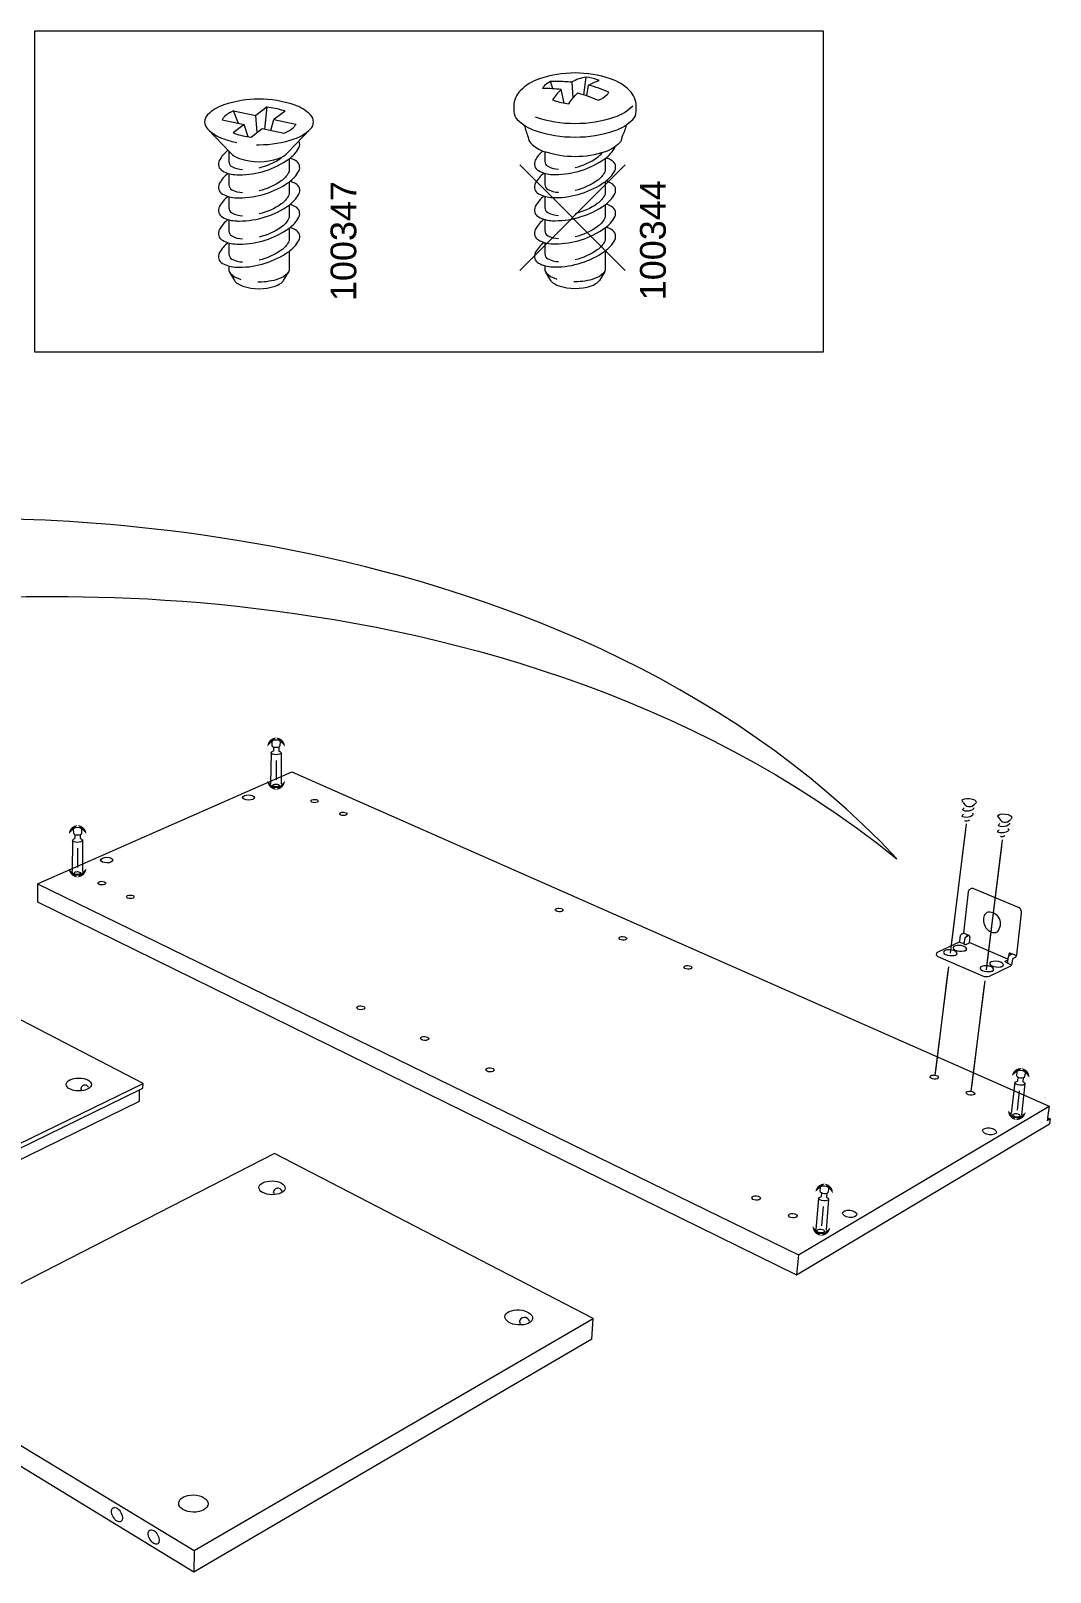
# Model space of a CAD drawing. Header units: metres. Extents: x -8.4 to 7.9, y -3.9 to 2.
# Drawn here: x 3.4604 to 3.7769, y 0.711 to 1.1896 of the extents above; entities that cross this region are included whole.
import ezdxf

# ---------------------------------------------------------------- set-up
doc = ezdxf.new("R2010")
doc.units = ezdxf.units.M
doc.header["$MEASUREMENT"] = 0
for name, color, linetype, lineweight in [('PDF5_Geometry_Num_Penna__1', 255, 'Continuous', 18), ('PDF5_Geometry_Num_Penna__7', 7, 'Continuous', 18), ('PDF5_Text_Num_Penna__7', 7, 'Continuous', 18)]:
    doc.layers.add(name, color=color, linetype=linetype, lineweight=lineweight)
doc.styles.add('GENERATED_STYLE_2', font='')
doc.styles.get('GENERATED_STYLE_2').set_extended_font_data('Arial')

msp = doc.modelspace()

# ---------------------------------------------------------------- hatches: boundary and pattern name
at = {"layer": 'PDF5_Geometry_Num_Penna__1', "linetype": 'Continuous', "lineweight": 18}
for points in [[(3.536550328972748, 0.9701239937855268, 0.414316973222473), (3.533830951997005, 0.9674031275562518)], [(3.539269705948508, 0.9674031275562516, 0.4143169732213138), (3.536550328972748, 0.9701239937855408)], [(3.533830951997009, 0.9566834805291993, 0.414430449068684), (3.536550328972748, 0.9539641035534561)], [(3.536550328972748, 0.9539641035534547, 0.4144304490675138), (3.539269705948491, 0.9566834805291986)], [(3.474883020272331, 0.9429181610744066, 0.4144304490707577), (3.472163643296588, 0.9401987840986414)], [(3.477603886501594, 0.9401987840986414, 0.4143169732329164), (3.474883020272331, 0.9429181610743849)], [(3.472163643296565, 0.9294791370715885, 0.414522259120277), (3.474883020272331, 0.926758270842299)], [(3.474883020272331, 0.926758270842315, 0.4144088818929074), (3.477603886501621, 0.9294791370715885)], [(3.768025454467181, 0.8674876178741111, 0.4140413364822856), (3.765029076331806, 0.8650750271289349)], [(3.770435066705261, 0.8644897504851972, 0.4141617780930211), (3.768025454467181, 0.867487617874118)], [(3.763873415579793, 0.8544209072579241, 0.4145824238118727), (3.766283027817882, 0.8514215506154559)], [(3.766283027817881, 0.8514215506154468, 0.4152660514743486), (3.769279405953257, 0.8538341413606396)], [(3.706918105100214, 0.8316019687184439, 0.4139298871420502), (3.703999168149252, 0.829097044253365)], [(3.709423029565254, 0.8286815425139187, 0.4142490515728489), (3.706918105100212, 0.8316019687184248)], [(3.703178589445194, 0.8184086715507857, 0.4138986564418795), (3.70568351391024, 0.8154897345998251)], [(3.70568351391024, 0.8154897345998258, 0.4145110425158371), (3.708603940114748, 0.8179931698113385)]]:
    msp.add_hatch(color=255, dxfattribs=at).paths.add_polyline_path(points)

# ---------------------------------------------------------------- linework, layer by layer
at = {"layer": 'PDF5_Geometry_Num_Penna__1', "color": 255, "linetype": 'Continuous', "lineweight": 18, "flags": 128}
for points in [[(3.750579444872417, 0.9414564587185839), (3.746053603344879, 0.9050144244379525)], [(3.761751676052223, 0.9363167468792168), (3.757252641088522, 0.9000921436163618)], [(3.745143073726604, 0.8976776168415685), (3.741273993013034, 0.8665537069751645)], [(3.756417169848985, 0.8933647385711678), (3.752470647951001, 0.8615781108766118)]]:
    msp.add_lwpolyline(points, dxfattribs=at)
at = {"layer": 'PDF5_Geometry_Num_Penna__7', "color": 7, "linetype": 'Continuous', "lineweight": 18, "flags": 128}
for points in [[(3.706450479486641, 1.089821407249982), (3.461597836160879, 1.089821407249982), (3.461597836160879, 1.189555227999454), (3.706450479486641, 1.189555227999454)], [(3.763643772682936, 0.9003733146859236), (3.763633347908111, 0.9003241693188924)]]:
    msp.add_lwpolyline(points, close=True, dxfattribs=at)
msp.add_lwpolyline([(3.64168641696182, 1.158564606325453, 0.116165540699385), (3.647335155663349, 1.162056459115719, 0.1986212800015249), (3.648356038969413, 1.164520280182898), (3.648356038969413, 1.166159948337494, 0.1991873809719858), (3.646369523663858, 1.170958621114733, 0.1163712479596313), (3.640339684979802, 1.174685329189268, 0.1620333399980571), (3.618376173677361, 1.174685329189268, 0.116185980805416), (3.612346186067951, 1.17095921681615, 0.1991050859159866), (3.610359819687749, 1.166159948337494), (3.610359819687749, 1.164520280182898, 0.1994604913248583), (3.611382936874117, 1.162056905891768, 0.1161655406993174), (3.617029441695343, 1.158564159549391, 0.1621592833503698)], format="xyb", close=True, dxfattribs=at)
for points in [[(3.625025392911367, 1.171305468265692, 0.03316733362128738), (3.619364740181466, 1.171698631201945, -0.1243277127313755), (3.619834897526068, 1.172474681224978, -0.1351495734005387), (3.62175171576565, 1.173877409140341)], [(3.622426496547529, 1.17157815059004), (3.621751864691006, 1.173877558065695, -0.01417975803006442), (3.623873008517156, 1.173937426058261, -0.02936884646259607), (3.62836310795958, 1.173673828180547)], [(3.626011427684445, 1.167113964159324), (3.625025392911367, 1.171305468265692, 0.06769080599224203), (3.622404753445751, 1.168082574665908, 0.01787451081137088), (3.622904993711991, 1.167896417972607, 0.05406580546940762), (3.627387944737395, 1.166923786481445, -0.06133526137094918), (3.630211867312092, 1.170258969798631, -0.03981309129495213), (3.636593318758454, 1.167995304408089, 0.1066143975332336), (3.639385669157972, 1.169794322692151, 0.104302253197854), (3.639827828535901, 1.170488016994068, 0.04324305553927386), (3.633559560359065, 1.172702537017577)], [(3.632096517675073, 1.169708541687878), (3.632789020574153, 1.175188994738663, 0.07760945440137394), (3.628362661183516, 1.173673232479128), (3.628693275470819, 1.168672319070286)], [(3.633070936270488, 1.169385671519016), (3.63355941143371, 1.172703728420416, -0.05010693476906455), (3.636875532305499, 1.174160963015577, 0.01821832998155887), (3.636311105211408, 1.17437467089948, 0.0669270969188526), (3.632789020574153, 1.175188696887949)], [(3.530417136092572, 1.154210326806462, 0.004140123843438173), (3.531230268528912, 1.15419841277809, 0.08064038394677558), (3.542185217616298, 1.155978070766046, 0.1163772108940812), (3.547208916604399, 1.159082419783539, 0.4140935538766322), (3.547208810636442, 1.163448981498871, 0.1163772108928534), (3.542185813317718, 1.166567854883861, 0.1622565379030428), (3.520293229558178, 1.166569023934576, 0.1164022026824811), (3.515251322602718, 1.163464250493136, 0.4146661469267363), (3.515252946313655, 1.159084244123007, 0.1163027320863176), (3.520272936635851, 1.155978666467467, 0.030091377611436), (3.524326833714531, 1.154894638811035)], [(3.524812032519952, 1.160826037835675), (3.52328644118701, 1.164707777204391, 0.1016378032463448), (3.520338463791894, 1.162765492729163, 0.1194826848266046), (3.519816331498522, 1.161900832120119), (3.526580521106312, 1.16044657603205), (3.523203489764476, 1.157871656650309, 0.01667443279270102), (3.523761959844379, 1.157664352556649, 0.05374320002004546), (3.528753342030523, 1.156582707705892), (3.532227770554295, 1.159232089764954), (3.539009831204643, 1.157774110543019, 0.1068005926672405), (3.542120435087034, 1.159780135070026)], [(3.533029137887619, 1.159060527756407), (3.533800571224659, 1.165951303915642, -0.05380321962535226), (3.538696641183833, 1.164880828466484, -0.0242314354828196), (3.539323468001517, 1.164644483928668), (3.535862144908954, 1.162004930943013), (3.542609952727732, 1.160551419481717, -0.1112981514704664), (3.542120286161673, 1.159778943667195)], [(3.617029441695342, 1.162806893977754, 0.1622804811314749), (3.64168641696182, 1.162806893977754, 0.1164653792022444), (3.647335155663341, 1.166297704290545)], [(3.515197411624334, 1.159136181836565), (3.522332425365181, 1.151643747244581, 0.1168196217666641), (3.525149348448218, 1.149892682924726, 0.1624978238674345), (3.537320305895296, 1.14989223614865, 0.1173960018973335), (3.540112921306469, 1.151630343962663), (3.547261338329232, 1.159136181836565)], [(3.613610264478142, 1.160233463849559, 0.04440808263760051), (3.614825495372013, 1.156563943111207, 0.1986418111006139), (3.615604970678216, 1.154678697046822, 0.1160063871977286), (3.619925890917754, 1.152009061139516)], [(3.645267327114166, 1.160343817537347, -0.05849513013808144), (3.643889171882289, 1.15656468773798, -0.1990372509694742), (3.643105377740835, 1.15467929274823, -0.1167004501316949), (3.638763880949071, 1.152008710844799, -0.1623918755902467), (3.619984716432837, 1.15198806266451), (3.619984716432837, 1.149056764909113, 0.2757917145772464), (3.620924137569911, 1.147486793820489, 0.1168877698670396), (3.62420496313265, 1.146612601988746)], [(3.521555779640729, 1.152459262486594, 0.1050162702878305), (3.51888405877847, 1.149300406789305, 0.4132308756517746), (3.519864285462716, 1.146046983491821, 0.1164549404445409), (3.524285581391296, 1.144867494683065, 0.00434283628838976), (3.525057014728337, 1.144857069908239, 0.1547608147858187), (3.540545251610991, 1.149772351238163, 0.1160543754687486), (3.543576031503288, 1.153200166125933, 0.2347822101063604), (3.543638492805421, 1.155348521865066)], [(3.619298170547943, 1.152238108334952, 0.09292615008618549), (3.61701201742885, 1.14939422976273, 0.4135807810242095), (3.617992244113096, 1.146143040345564, 0.1166278703515145), (3.622413391116321, 1.144963551536808, 0.004326287839380506), (3.62318482445336, 1.14495461601553, 0.1548263335170251), (3.638673061336015, 1.149869748420098, 0.1244288267683864), (3.641866020939524, 1.153606285568035)], [(3.521600904023185, 1.145315462149824, 0.1072732984268198), (3.518884058778471, 1.142120268666004, 0.4144132713083642), (3.519864285462716, 1.138871313129157, 0.1164549404450462), (3.524285581391296, 1.137691824320402, 0.007238060526634711), (3.525057014728336, 1.137681399545577, 0.1549487668093506), (3.540545251610991, 1.142598765830465, 0.1163010006493739), (3.543576031503288, 1.146023006509723, 0.4135709534844149), (3.542589653991099, 1.14928411255554, 0.04840487938386088), (3.540857845930383, 1.150003185537858)], [(3.521858247036004, 1.152142200406564), (3.521858247036004, 1.148959665577887, 0.2765257060983668), (3.522797966023773, 1.147390439116008, 0.1167173065523238), (3.526077153407627, 1.146515949433589)], [(3.540600502917563, 1.14981300785998), (3.540600502917563, 1.14636240739295, -0.1236480124091828), (3.540389624615391, 1.145520532363165, -0.1169231680842484), (3.538139660357477, 1.142977631932671, -0.09597927668320243), (3.531230119603557, 1.139864645244613)], [(3.619728713748209, 1.145411519003568, 0.1072720865648541), (3.617012017428849, 1.142216921221165, 0.4131963361501382), (3.617992244113096, 1.138966476430773, 0.1164116617785602), (3.622413391116321, 1.13778996612911, 0.008659510577254203), (3.62318482445336, 1.137776562847192, 0.1548832549118758), (3.638673061336015, 1.142694673758853, 0.1169410714604373), (3.641703692302955, 1.146119956915596, 0.4132260578489044), (3.640732077026706, 1.149343109605355, 0.04801297644866763), (3.638987144908953, 1.150098348839471)], [(3.62935792932858, 1.14713771278921, 0.0955233357513432), (3.636268065783919, 1.15024876344766, 0.07165112094440519), (3.637796933474665, 1.15169542434264)], [(3.638729801896133, 1.149909064713723), (3.638729801896133, 1.146458464246693, -0.1233341650816737), (3.638518923593962, 1.145617184918327, -0.1163916189511685), (3.636267470082501, 1.14307353986106, -0.09563452158159519), (3.62935792932858, 1.139958319292682)], [(3.521858247036004, 1.14524055269644), (3.521858247036004, 1.141782505961678, 0.2768392543665569), (3.52279796602378, 1.140213130574458, 0.1170353886447983), (3.526077153407627, 1.139340874772349)], [(3.619984716432837, 1.145338694505148), (3.619984716432837, 1.14187915851684, 0.2750934285096719), (3.620924435420617, 1.140306953547888, 0.1153246412627065), (3.62420496313265, 1.13943618699932)], [(3.521600904023185, 1.138141132115354, 0.1064396754452494), (3.51888405877847, 1.134944449377986, 0.4137279799435227), (3.519864285462717, 1.131694004587594, 0.1164646961473431), (3.524285581391296, 1.130514515778837, 0.005790448403451525), (3.525057014728336, 1.130504091004012, 0.1548263335172416), (3.540545251610991, 1.135419372333936, 0.1162160387771607), (3.543576031503288, 1.138847931848479, 0.4130676303966032), (3.542594397568097, 1.142105245488729, 0.04676577646117581), (3.540857845930384, 1.142828259801971)], [(3.540600502917563, 1.142637337497317), (3.540600502917563, 1.13918524777674, -0.1238544968000866), (3.540389624615391, 1.138344713075147, -0.1171411277100419), (3.538139660357476, 1.135801812644654, -0.09582941684222573), (3.531230119603557, 1.132686592076275)], [(3.619728713748209, 1.138236444342323, 0.1064092717975518), (3.617012017428849, 1.135041250858503, 0.4130527227637357), (3.617992244113096, 1.131790061441337, 0.1159203748784995), (3.62241339111632, 1.130610572632581, 0.005770899480511226), (3.62318482445336, 1.130600147857756, 0.1548875546801586), (3.638673061336016, 1.135516769515871, 0.1167507492609391), (3.64170369230295, 1.138943541926163, 0.4131252321964113), (3.640726191719259, 1.142176681468787, 0.04741786556275361), (3.63898714490895, 1.142923423103575)], [(3.638729801896133, 1.142733245425706), (3.638729801896133, 1.139282644958676, -0.1239622406878547), (3.638518923593962, 1.13844076992889, -0.1168276097564327), (3.636267470082501, 1.135897869498397, -0.09590318876157028), (3.62935792932858, 1.132782648930018)], [(3.521600904023185, 1.13096546175269, 0.1065547250935031), (3.51888405877847, 1.12776803438855, 0.4141449164965611), (3.519864285462716, 1.12451833422493, 0.1164549404426525), (3.524285581391296, 1.123338845416174, 0.007238060534180847), (3.525057014728336, 1.123328420641349, 0.1548875546803302), (3.540545251610991, 1.128245042299465, 0.1163010006497639), (3.543576031503288, 1.131669282978723, 0.4134302503437315), (3.542584080639565, 1.134940872320025, 0.04784325669319008), (3.540857845930381, 1.135651695887175)], [(3.521858247036004, 1.138065478035196), (3.521858247036004, 1.134607431300434, 0.2763328251292185), (3.522797966023807, 1.133035970958298, 0.1160811474149844), (3.526077153407627, 1.13216297052935)], [(3.540600502917563, 1.135462262836072), (3.540600502917563, 1.132010173115496, -0.1233341650846725), (3.540389624615391, 1.131167553458938, -0.1158335803728331), (3.538139660357477, 1.128623908401671, -0.09598703313195354), (3.531230119603557, 1.125512262041803)], [(3.619728713748209, 1.131060625054305, 0.1064092717969363), (3.617012017428849, 1.127866920824031, 0.4131196679371487), (3.617992244113096, 1.124614242153319, 0.11662787035161), (3.62241339111632, 1.123434753344563, 0.008666131450392448), (3.62318482445336, 1.123424328569738, 0.1549573713720388), (3.638673061336015, 1.128339609899661, 0.1167222654762862), (3.641703692302959, 1.131767871563494, 0.4132586577778818), (3.64072749959526, 1.134997528184471, 0.04576374146085772), (3.638987144908953, 1.135749241994467)], [(3.619984716432837, 1.138162279515712), (3.619984716432837, 1.134702743527404, 0.2749724541136997), (3.620924435420625, 1.133131878886659, 0.1159474166298231), (3.62420496313265, 1.132259027383099, -0.01784216572162542), (3.624266171453406, 1.132256793502745)], [(3.638729801896133, 1.135557575063043), (3.638729801896133, 1.132105485342467, -0.1225048378799403), (3.638518923593962, 1.131261376432361, -0.1157756490074357), (3.636267470082501, 1.128719965255415, -0.09591875369673333), (3.629357929328581, 1.125606829642001)], [(3.521858247036004, 1.130887573792213), (3.521858247036004, 1.127429527057451, 0.2768392543602844), (3.522797966023778, 1.125860151670227, 0.1163859369238331), (3.526077153407627, 1.124985661987786)], [(3.619984716432837, 1.130983630645956), (3.619984716432837, 1.127523647881584, 0.2756705514631158), (3.620924137569911, 1.125955910673279, 0.1159207429000405), (3.624205112058005, 1.125080378513345), (3.624266171453408, 1.125080378513345)], [(3.521600904023185, 1.123788153211126, 0.1067559087132495), (3.51888405877847, 1.120591470473759, 0.4141148761761954), (3.519864285462717, 1.117341025683366, 0.1164744307518446), (3.524285581391295, 1.116164515381703, 0.008684022536018068), (3.525057014728336, 1.116149622846239, 0.1547522315099319), (3.540545251610991, 1.121066393429708, 0.116244356275024), (3.543575882577941, 1.124493165839992, 0.4135782180029803), (3.542592886865788, 1.12774925363917, 0.04787371504272615), (3.540857845930384, 1.128473047017423)], [(3.540600502917563, 1.128282869339543), (3.540600502917563, 1.12483375812606, -0.123442172832542), (3.540389624615391, 1.123990393842728, -0.116089488552186), (3.538139660357477, 1.121448089113653, -0.09597927668327952), (3.531230119603557, 1.118335847052368)], [(3.619728713748209, 1.123882720811323, 0.1070704109392041), (3.61701201742885, 1.120689016581049, 0.4132663086129535), (3.617992244113096, 1.11743708253711, 0.1161659893913697), (3.62241339111632, 1.1162590829819, 0.005764623266687237), (3.62318482445336, 1.116245679699982, 0.154878953074247), (3.638673061336015, 1.12116527986519, 0.1165122606831706), (3.641703841228313, 1.124588031290902, 0.4128918171640535), (3.640714974797977, 1.127842049150841, 0.04741786556301082), (3.638987144908953, 1.1285719334529)], [(3.638729801896133, 1.128380266521478), (3.638729801896133, 1.124929666054448, -0.1231293524097891), (3.638518923593962, 1.124086301771117, -0.1166480832929582), (3.636267470082501, 1.121544890594169, -0.09576885482083157), (3.62935792932858, 1.118429670025791)], [(3.521858247036004, 1.123710414176003), (3.521858247036004, 1.120252367441241, 0.2765257061144982), (3.522797966023793, 1.118682247427271, 0.116717306549279), (3.526077153407627, 1.117809991625139)], [(3.540600502917563, 1.121107050051526), (3.540600502917563, 1.115455332842903, -0.1998110687371139), (3.540097284144232, 1.114240399799742, -0.1163400385376323), (3.537310741833545, 1.112516290969064, -0.0802404018282692), (3.531232055633167, 1.111531596524179, -0.002861876633319867), (3.530835914189823, 1.111534575031272)], [(3.619984716432837, 1.123807811357938), (3.619984716432837, 1.120349764623177, 0.2754779977881154), (3.62092443542062, 1.118779644609197, 0.1162653760309282), (3.624204963132651, 1.117907388807068)], [(3.638729801896133, 1.121204596158815), (3.638729801896133, 1.115551389696646, -0.1988664502972949), (3.638225093869256, 1.114334967399939, -0.1163122364295715), (3.63543855155857, 1.112614432777773, -0.08061956981779564), (3.62935852503, 1.111623781318702, -0.005658363053215845), (3.628963872840201, 1.111631227586434)], [(3.521858247036004, 1.116536828768305), (3.521858247036004, 1.115455630693612, 0.1990266824874431), (3.522361614734693, 1.11424025087439, 0.1164743215610214), (3.525149348448213, 1.112515844192995, -0.0007885458009424014), (3.525562020605923, 1.112383747403434)], [(3.619984716432837, 1.116632736696694), (3.619984716432837, 1.115551538622001, 0.198779329538846), (3.620491062638585, 1.114334818474554, 0.1164914712017653), (3.62327715817324, 1.112614879553843, 0.004883831189739429), (3.623691319584494, 1.112480399958597)], [(3.522101144289424, 1.114574886146266), (3.523639543202864, 1.111992520496792, 0.05950663837000424), (3.523857272071334, 1.111714923635728, 0.116860965990714), (3.526173805962789, 1.110283006350867, 0.162283415121799), (3.536289872866323, 1.110283740309633, 0.1172097071201805), (3.538602669285063, 1.111715817187863, 0.06342121307414969), (3.53882069600425, 1.111992520496792), (3.54035909491769, 1.114574886146266)], [(3.620228954014447, 1.114672283328201), (3.621767352927888, 1.112088428425181, 0.05915925794887827), (3.621985081796369, 1.111812469743027, 0.1169768263860049), (3.624303104941358, 1.110379063204608, 0.1621884719034144), (3.634416391771419, 1.110377733701244, 0.1168156922479641), (3.636730479010072, 1.111809491235947)], [(3.766507458327326, 0.9026856786674329), (3.768054792762045, 0.915643226998675, 0.3122464538070684), (3.76711537162497, 0.9173207221933501), (3.75316404440221, 0.9232151877300376)], [(3.758491104337715, 0.9097676749820274), (3.758768105497347, 0.9096708735015107), (3.759028724867969, 0.909603857091922), (3.759292322745682, 0.9095651364997155), (3.759555920623397, 0.9095562009784373), (3.759810582979834, 0.9095844967958189), (3.760053331307898, 0.9096440669376753), (3.760287144114684, 0.9097334221504598), (3.760500107371822, 0.9098466054199865, 0.6790192525189294), (3.757635677100659, 0.9159342271416222)], [(3.764628913903886, 0.8991280008704163), (3.757967631716142, 0.8959754000380538, -0.182911599283845), (3.756034580612913, 0.8960334809263328), (3.74215890747031, 0.9020738933105679), (3.742007003608576, 0.9021498452414349), (3.741875949296492, 0.9022392004542195), (3.741770212294697, 0.9023255771599112), (3.741700217378016, 0.9024223786404277), (3.741662986039356, 0.9025206693744912), (3.741652561264531, 0.9026100245872755)], [(3.747548516054765, 0.9025511990721924), (3.747392144432392, 0.9024916289303362), (3.747222369528102, 0.902433548042026), (3.7470362128348, 0.9023948274498192, -0.1404914100301393), (3.744570455738013, 0.902639809658212)], [(3.750519725805205, 0.9039458850184048), (3.750372289704111, 0.9038878041300942), (3.750199536292727, 0.9038297232417847), (3.750023804374252, 0.9037910026495781, -0.1430747828451886), (3.747548664980124, 0.9040426864989328)], [(3.75893892287912, 0.897605685895277), (3.75878552976384, 0.8975371802321421), (3.758609797845364, 0.8974776100902859), (3.758411727123691, 0.8974403787516256, -0.1459469202859545), (3.755946267877613, 0.8977033809279267)], [(3.761923238060769, 0.8990090095120584), (3.761768355691943, 0.898950928623748), (3.761594113027013, 0.8988928477354383), (3.761399020812434, 0.8988422131148606, -0.1356395636721471), (3.758923136791529, 0.899105364216513)]]:
    msp.add_lwpolyline(points, format="xyb", dxfattribs=at)
for points in [[(3.523286441187011, 1.164707777204391), (3.530212959431359, 1.163218523657981)], [(3.53065422525716, 1.158033687436159), (3.530213406207424, 1.163217779031209)], [(3.53379997552324, 1.165951899617061), (3.530213852983487, 1.1632191193594)], [(3.527869023274665, 1.156692167841553), (3.526580818957022, 1.16044657603205)], [(3.534890704820631, 1.158660514253842), (3.535861698132889, 1.162005377719076)], [(3.612199494593628, 1.14792165585604), (3.644963072614629, 1.11515807783504)], [(3.612199494593628, 1.11515584395472), (3.644963072614629, 1.147920911229267)], [(3.638486904642714, 1.114672283328201), (3.636948505729274, 1.112088428425181)], [(3.535207469049952, 0.9687430089719555), (3.535232786360241, 0.9677318058139439)], [(3.535710985673993, 0.9672049079092244), (3.535736302984282, 0.9659584026908798)], [(3.537357206544193, 0.9672224811010719), (3.537375077586751, 0.9659476800653461)], [(3.537843447827095, 0.9677318058139439), (3.537889614687034, 0.9687430089719555)], [(3.53499242083785, 0.965426292398748), (3.534825624440652, 0.9557833756857486)], [(3.536550031122039, 0.9630382743370809), (3.536550031122039, 0.9570038189670313)], [(3.538081579469166, 0.965426292398748), (3.538106896779456, 0.9557595476290064)], [(3.462449987040134, 0.9247576076280535), (3.541423613352663, 0.9595063606264167), (3.776582705344847, 0.8556770926243198)], [(3.749869666632198, 0.9500043272989085), (3.750431115219194, 0.9492716145540756)], [(3.752656060017529, 0.9488471772933484), (3.753561526173746, 0.9495724437704498)], [(3.750809236694628, 0.9433318757095774), (3.745817258807065, 0.9031413902526342)], [(3.760945989883615, 0.945172295242229), (3.761504459963519, 0.9444395824973961)], [(3.763729404761854, 0.9440151452366694), (3.764634870918071, 0.9447404117137708)], [(3.473326601390978, 0.9382204596875918), (3.473158315740234, 0.9285790322281393)], [(3.473541500677725, 0.9415364316340262), (3.473565328734468, 0.9405252284760144)], [(3.474043676973575, 0.9399992241234225), (3.474068994283864, 0.9387527189050784)], [(3.475689897843776, 0.9400173930166889), (3.475707768886332, 0.9387411027274164)], [(3.476177479454869, 0.9405252284760144), (3.476223646314808, 0.9415364316340262)], [(3.476414270768748, 0.9382204596875918), (3.476438098825491, 0.9285537149178504)], [(3.762009167990397, 0.9383929152482657), (3.756996340553184, 0.8980162730980219)], [(3.474882722421622, 0.9358331862526978), (3.474882722421622, 0.9297987308826483)], [(3.46244954026407, 0.9247576076280535), (3.698747911219258, 0.8094998079108127), (3.776583747822329, 0.8556770926243202)], [(3.46244954026407, 0.9247576076280535), (3.462476346827906, 0.9191312077297198)], [(3.462475751126487, 0.9191307609536556), (3.698163528127647, 0.8032995986210476)], [(3.750075332546957, 0.9093703421358452), (3.751537779529531, 0.9222568530729229), (3.75156309683982, 0.9224325849913992), (3.751627134742316, 0.9225904458673191), (3.751692661898357, 0.9227349034613204), (3.751787974125328, 0.9228600007592185), (3.751905625155494, 0.9229597807468279), (3.752033700960486, 0.9230387111847878)], [(3.752464244160751, 0.9232327609218851), (3.752033849885839, 0.9230391579608519)], [(3.753163746551501, 0.9232145920286188), (3.753017799703952, 0.9232607588885575), (3.752871852856404, 0.9232905439594858), (3.752725906008856, 0.9232905439594858), (3.752588894682586, 0.9232741621704752), (3.752463797384688, 0.9232324630711759)], [(3.750074736845539, 0.9093698953597813), (3.74950584199081, 0.9091152330033452)], [(3.75113791495232, 0.908921183266248), (3.750074587920184, 0.9093694485837174)], [(3.495193906914322, 0.8612501772456922), (3.495204331689147, 0.8627573018346586), (3.411602105354379, 0.9060379884003997), (3.289382045307675, 0.852523151463735)], [(3.748618991503923, 0.9066116488664766), (3.742024576800425, 0.9035348510395957)], [(3.751068515737057, 0.9083189291320803), (3.750364098809606, 0.9079838470841384), (3.750200280919501, 0.9065601206937715), (3.750169006595026, 0.9063963028036661), (3.750119861227994, 0.906228017152922), (3.750055823325499, 0.9060612207557239), (3.749985828408818, 0.9061133446298486), (3.749945618563066, 0.9061684470110656), (3.749945618563066, 0.906228017152922), (3.749973914380446, 0.9062786517735), (3.750031995268757, 0.9063158831121603), (3.749680531431804, 0.9061520652220554), (3.748618693653215, 0.9066122445678957)], [(3.748717877939404, 0.9068232717954217), (3.748698517643302, 0.9067458306110086), (3.748668732572373, 0.9066773249478737), (3.748619587205341, 0.9066117977918318)], [(3.748854591414965, 0.9080413322710297), (3.748717580088695, 0.9068231228700669)], [(3.749506139841519, 0.9091153819286999), (3.749401892093271, 0.9090483655191117), (3.749293176584383, 0.9089485855315023), (3.749184461075495, 0.9088339130084289), (3.749087659594978, 0.9086849876537879), (3.74899979363574, 0.9085405300597862), (3.748931287972605, 0.9083737336625883), (3.74888363185912, 0.9082084265189367), (3.748855336041739, 0.9080416301217391)], [(3.750032590970175, 0.9063157341868051), (3.750014719927618, 0.9060923461548438)], [(3.750055972250853, 0.9060612207557237), (3.750081289561142, 0.906053774487992), (3.75011107463207, 0.906031435684796), (3.750288295804094, 0.905955483753929), (3.750385097284611, 0.9059271879365469), (3.75050125906123, 0.905897402865619), (3.750618910091397, 0.9058884673443404), (3.750739539628655, 0.9058884673443404), (3.750831873348533, 0.9059063383868977), (3.750921228561318, 0.9059361234578258), (3.751627134742316, 0.9062682269986748)], [(3.751068068960994, 0.9083183334306617), (3.751155934920232, 0.9083734358118789), (3.75124380087947, 0.9084523662498385), (3.751333156092255, 0.9085491677303552), (3.75140910802312, 0.9086683080140678)], [(3.751478656163738, 0.9087721089862522), (3.751380365429676, 0.9087944477894487), (3.751301434991716, 0.9087840230146238), (3.751225483060849, 0.9087557271972422), (3.751155488144167, 0.908696157055386), (3.751119746059054, 0.9086097803496938), (3.751088471734579, 0.9085219143904557), (3.751137617101611, 0.9089210343408931)], [(3.751408214470993, 0.9086686058647773), (3.751417149992272, 0.9086849876537879), (3.75142608551355, 0.9086969016821589), (3.751439488795468, 0.9087147727247156), (3.751448424316747, 0.9087356222743654), (3.751457359838025, 0.9087564718240151), (3.751478209387674, 0.9087728536130257), (3.751487144908953, 0.9087639180917475)], [(3.751975620072175, 0.9081405165572203), (3.751975620072175, 0.908249232066108), (3.751945835001247, 0.9083549690679031), (3.751905625155494, 0.9084621953232448), (3.751838608745906, 0.9085619753108543), (3.751762656815039, 0.9086364379881746), (3.751664366080975, 0.9086855833552061), (3.751487144908953, 0.9087645137931657)], [(3.751975620072175, 0.9081408144079299), (3.751787974125328, 0.9065324205778078), (3.751768613829225, 0.9064520008863017), (3.751734360997657, 0.9063775382089811), (3.751682237123533, 0.9063075432923), (3.751627134742316, 0.9062673334465474)], [(3.763758743056719, 0.9013694763831168), (3.751788123050682, 0.906532718428517)], [(3.741652412339176, 0.9026104713633394), (3.741722407255858, 0.9032136190496349), (3.741752192326786, 0.9032999957553272), (3.741810273215096, 0.9033893509681115), (3.741893671413695, 0.903468281406071), (3.742024725725778, 0.9035352978156592)], [(3.763086791856579, 0.9004328848277801), (3.763007861418619, 0.9004716054199868), (3.76294978053031, 0.9005222400405646), (3.762918506205834, 0.9005788316753285), (3.762918506205834, 0.9006294662959062), (3.76294978053031, 0.9006771224093912), (3.763007861418619, 0.9007158430015978)], [(3.763008308194684, 0.9007156940762431), (3.76298894789858, 0.9004908167907353)], [(3.763722405270186, 0.9010577756158533), (3.763009052821456, 0.9007152473001792)], [(3.763369005403624, 0.9003150848722588), (3.763322838543685, 0.9003359344219086), (3.763261779148281, 0.9003538054644653), (3.763087536483353, 0.9004327359024253)], [(3.763368856478269, 0.9003152337976139), (3.763493953776166, 0.9002869379802318), (3.763619051074066, 0.9002794917125001), (3.763595223017323, 0.9002184323170972), (3.763557991678663, 0.9001603514287875)], [(3.763557991678663, 0.9001602025034328), (3.764628764978532, 0.8997030016646848)], [(3.76444454431484, 0.9026773388475735), (3.764335828805952, 0.9026103224379851), (3.764221156282879, 0.902509053196829), (3.764121376295269, 0.9023943806737558), (3.76402159630766, 0.9022484338262076), (3.763933730348422, 0.9020920622038342), (3.763866713938834, 0.9019356905814613), (3.763819057825348, 0.9017703834378097), (3.763787783500873, 0.9016050762941588), (3.76365226142815, 0.9004538833027844)], [(3.764500242397476, 0.9031631333544119), (3.764482371354919, 0.9031750473827831), (3.764381102113763, 0.9032048324537114), (3.764296214661618, 0.9032048324537114), (3.764209837955927, 0.9031631333544119), (3.764139843039244, 0.9031080309731947), (3.764102611700584, 0.9030291005352351), (3.764072826629656, 0.9029278312940792), (3.763983471416872, 0.9021891615350599)], [(3.764890128975926, 0.9028907488807736), (3.764450799179735, 0.9026762963700907)], [(3.764500391322831, 0.903126199866461), (3.764500391322831, 0.9031455601625638), (3.764500391322831, 0.9031634312051211), (3.764656762945203, 0.9030964147955327)], [(3.764628467127821, 0.8991282987211258), (3.76473271487607, 0.8992325464693742), (3.764835473370772, 0.8993487082459943), (3.764933764104835, 0.899488698079357), (3.765006737528609, 0.8996346449269053), (3.765064818416919, 0.8997999520705562), (3.765115453037498, 0.8999548344393828), (3.765146727361972, 0.9001126953153025), (3.765300120477252, 0.9014306847038744)], [(3.764657507571977, 0.9030958190941145), (3.764746862784761, 0.9030496522341755), (3.764821325462082, 0.9029796573174944), (3.764889831125216, 0.9028903021047099)], [(3.764934508731609, 0.9029111516543595), (3.764971740070269, 0.90292753344337), (3.764995568127012, 0.9029692325426695), (3.765020885437301, 0.9030153994026084), (3.765026842451487, 0.9030660340231862), (3.766111019033272, 0.9026103224379851)], [(3.766021812745842, 0.9018752268874775), (3.76539632625635, 0.9015833331923813), (3.765369519692515, 0.9015654621498244), (3.765329309846762, 0.9015282308111641), (3.765311438804205, 0.9014775961905863), (3.76530101402938, 0.9014299400771009)], [(3.766021663820487, 0.9018756736635412), (3.76611995455455, 0.9019367330589441), (3.766210799020881, 0.9020245990181819), (3.766295686473026, 0.902140760794802), (3.766373127657439, 0.9022673473462464), (3.766443122574121, 0.9024028694189701), (3.766489289434059, 0.9025428592523324), (3.766507160476617, 0.902685827592788)], [(3.745297211468658, 0.8989174204189543), (3.74111985527098, 0.8653139033977788)], [(3.756565499502208, 0.8945674597352478), (3.752321126894941, 0.860374198309694)], [(3.766542306860312, 0.8662588347729756), (3.766457419408166, 0.865252099375603)], [(3.371750574004598, 0.8026700911469804), (3.495203735987728, 0.862757003983949)], [(3.765972220602747, 0.8629848597765497), (3.764764435976609, 0.8534164057408711)], [(3.766876793206836, 0.8646748647010145), (3.766765099190855, 0.8634328272433092)], [(3.769040827535123, 0.8626532030117646), (3.768023667362925, 0.8530370928626008)], [(3.768514376406467, 0.8645162591983224), (3.768395236122754, 0.8632459259232355)], [(3.769056166846651, 0.864967651948239), (3.769211049215478, 0.8659699195849722)], [(3.370979736368977, 0.7969893334942029), (3.49408739152934, 0.8572832525741225)], [(3.37182027107057, 0.8010819511650902), (3.494113304541048, 0.8607176201774964)], [(3.476065189737471, 0.8608098049720194), (3.476065189737471, 0.8608500148177727), (3.476056254216191, 0.8608812891422473), (3.476056254216191, 0.8609155419738146), (3.476056254216191, 0.8609453270447427), (3.476056254216191, 0.8609885153975889), (3.476056254216191, 0.8610197897220631)], [(3.49408739152934, 0.8572838482755409), (3.494114198093176, 0.8607180669535601)], [(3.494113602391757, 0.8607174712521417), (3.495194800466451, 0.8612506240217561)], [(3.767262212024646, 0.8604434485996024), (3.766611408224866, 0.8544447353146669)], [(3.776129376565321, 0.8520714608631088), (3.776016193295793, 0.8511928012707273)], [(3.776583152120911, 0.8556767947736106), (3.776128929789257, 0.8520713119377541)], [(3.776129376565321, 0.8520714608631088), (3.776908256170092, 0.8517259540403423)], [(3.698163230276938, 0.8032991518449839), (3.776725822610657, 0.8502389343742529)], [(3.776015895445085, 0.8511922055693091), (3.77690944757293, 0.8517253583389235)], [(3.776908851871511, 0.851725209413569), (3.776725673685303, 0.8502389343742529)], [(3.536039663931684, 0.8410147957585041), (3.412266312436076, 0.7775234493144443), (3.412312479296016, 0.7759225017520546)], [(3.63457761408339, 0.7833645995741705), (3.635010986865395, 0.7897430725134402), (3.536039663931684, 0.8410150936092133)], [(3.535929012393187, 0.8285342553381769), (3.535908162843536, 0.8286325460722404), (3.535885824040341, 0.8287040302424675), (3.535876888519062, 0.8287799821733344), (3.53586497449069, 0.8288529555971087), (3.53586497449069, 0.8289289075279753), (3.53586497449069, 0.8290167734872136)], [(3.705476954443352, 0.8303271676826991), (3.705421852062135, 0.829314475271141)], [(3.705858203351233, 0.828753175609499), (3.705788208434552, 0.8275096488982476)], [(3.707503083893242, 0.828646247204867), (3.707422664201736, 0.8273744246762338)], [(3.708028045768351, 0.8291164045494688), (3.708150164559157, 0.8301216506932947)], [(3.70500739280017, 0.8270377044493904), (3.704104905151046, 0.8174335083285982)], [(3.706375867883965, 0.8245362052674869), (3.705915688538125, 0.8185196209399943)], [(3.708087615910208, 0.8268013599115756), (3.707374263461478, 0.8171584431985768)], [(3.698747911219258, 0.8095004036122313), (3.698162634575519, 0.8032991518449837)], [(3.412265716734658, 0.777523598239799), (3.51105386148216, 0.7176973047734518), (3.635010391163977, 0.7897429235880855)], [(3.612433605251124, 0.7880734703625611), (3.612369567348629, 0.7882238849707486), (3.612317443474504, 0.7883474930151002), (3.612284679896482, 0.7884785473271845), (3.612262341093287, 0.7886036446250828), (3.612253405572008, 0.7887332096836204), (3.612253405572008, 0.7888702210098899)], [(3.634577018381971, 0.7833644506488153), (3.510957060001644, 0.7110045993358898), (3.413568813587766, 0.7704198588234277), (3.413427334500858, 0.7752390832996077)], [(3.51105386148216, 0.7176968579973881), (3.510957060001644, 0.7110056418133719)]]:
    msp.add_lwpolyline(points, dxfattribs=at)
at = {"layer": 'PDF5_Geometry_Num_Penna__7', "color": 7, "linetype": 'Continuous', "lineweight": 18}
for centre, radius, start, end in [((3.526629575810988, 1.166480070493395), 0.01997743788622857, 283.313967905587, 305.1825912919554), ((3.535277606693209, 0.9554043957883409), 0.0004304051789911415, 166.4777773888851, 179.4892190788129), ((3.473600046951268, 0.9282007182964027), 0.0004201449271695779, 166.3181910348071, 179.6488055505111), ((3.477157691602911, 0.8609492609074103), 0.001306392138806832, 29.85320104450156, 182.7666405293946), ((3.537062243519353, 0.8288242194231694), 0.001424512160237873, 20.5327875157558, 178.5924721701018), ((3.704500625952832, 0.8170190929001027), 0.0004070004915970255, 160.690279550869, 174.2521048542289), ((3.613602964949157, 0.7885071178907559), 0.001609461058964374, 11.01647646131487, 173.7040632969389)]:
    msp.add_arc(centre, radius, start, end, dxfattribs=at)
for centre, major_axis, ratio in [((3.527968019519386, 0.9515179034423882), (-0.00183338061453909, 3.031909363231635e-05), 0.4482138934005036), ((3.536498458092079, 0.9552770160823938), (-0.0009527218707616624, 1.436414045374107e-05), 0.4436693070919411), ((3.548468173611894, 0.9504117257693312), (-0.001144430976863346, 2.821270375694326e-05), 0.4524866396243039), ((3.557408624960299, 0.9464360935665124), (-0.001158983415540128, 2.898380450395755e-05), 0.4454018942358039), ((3.474828687008688, 0.9280660543130597), (-0.0009891483923074628, 3.089413710002927e-06), 0.4632067825896746), ((3.483928038561383, 0.9320838495965276), (-0.001885372974945967, 7.165050185803226e-06), 0.4576147898008452), ((3.482410548146947, 0.9249501836251193), (-0.001194593278034705, 8.645512900861478e-08), 0.4613124023238395), ((3.491277378011734, 0.9206803597704818), (-0.001195488008016171, 5.714694788117463e-06), 0.4695656164022681), ((3.624433356284327, 0.9165930023254261), (-0.001214418720257119, 6.629691474540527e-05), 0.4643513976303992), ((3.644185969987106, 0.907794057327473), (-0.001219781231488439, 7.837409475320411e-05), 0.4707813449441899), ((3.664411644918794, 0.8987891220319384), (-0.00124718467569563, 9.062680120558396e-05), 0.467032287910166), ((3.562851950954268, 0.8862379153506401), (-0.001255992610104583, 4.509366326754416e-05), 0.4852609119384624), ((3.582657538927713, 0.8767058177379095), (-0.001275278185958065, 4.845087928481821e-05), 0.4868778477161217), ((3.602966268300114, 0.8669382276831568), (-0.001289514750620279, 6.643154732764771e-05), 0.4946294724317802), ((3.475256395957058, 0.8624216584343813), (-0.00393075121219119, 1.195840610754078e-06), 0.5028998657555575), ((3.740910195747267, 0.8647262687676589), (-0.001305768378746891, 0.0001416723416202311), 0.4830750178021251), ((3.752152029248717, 0.8597225579290821), (-0.001313963526859181, 0.0001509725598410496), 0.4874788696094542), ((3.766420814832596, 0.8528298770339695), (-0.001103877336257556, 0.0001395410376395724), 0.4897064883777783), ((3.758063901920503, 0.8478867198500519), (-0.00213309429951292, 0.000245507498543815), 0.4916230270009201), ((3.535246202934584, 0.8303370894064441), (-0.004088435207552711, 0.0001092903311729548), 0.5219748971731543), ((3.68560400027593, 0.82716469150549), (-0.001360568179549494, 0.0001238789026689832), 0.5104282707690493), ((3.714657735204116, 0.822242559876968), (-0.002201584439169115, 0.0002290731594395361), 0.5099477931710432), ((3.697011366582592, 0.8216738321563657), (-0.001370163487773464, 0.0001307983266718337), 0.5149950873629313), ((3.705645934704892, 0.8169164708937366), (-0.001148058103170508, 0.000119425181493112), 0.5171019383410708), ((3.611889873954451, 0.7900927277834848), (-0.004302829947618782, 0.0002852602227221152), 0.5418057192904305), ((3.510867734544883, 0.7322964193236328), (-0.004575506975620553, 8.433410002035284e-05), 0.5837957746424538), ((3.487139811268601, 0.7288516110915944), (-0.001202320855733083, 0.002132564216867058), 0.5657852253585315), ((3.498534817020971, 0.7219255271936351), (-0.001219556348726108, 0.002146334650818949), 0.5666017132194534)]:
    msp.add_ellipse(centre, major_axis=major_axis, ratio=ratio, dxfattribs=at)
for centre, major_axis, ratio, start_param, end_param in [((3.758848185343764, 0.91278570905201), (-0.001476504338537931, 0.003044127226256038), 0.7408644933735582, 6.169983973501026, 8.712097482386817), ((3.748870973596004, 0.9046612414399644), (-0.002118948511026617, 0.0002093689402944075), 0.433214594114976, 2.503275240580695, 7.223942215899568), ((3.745887559804343, 0.9032672572296809), (-0.00212154199064288, 0.0002119222199816156), 0.4371350996248475, 2.512727228404929, 7.228201594214355), ((3.760247856409123, 0.8997346912223751), (-0.002130877634807681, 0.000222789417066298), 0.4389863369527062, 2.520361780142409, 7.229780129025299), ((3.75726797493731, 0.8983320187897605), (-0.002127435840386491, 0.0002216911607876429), 0.4387315303421865, 2.517820938590971, 7.230620332581805)]:
    msp.add_ellipse(centre, major_axis=major_axis, ratio=ratio, start_param=start_param, end_param=end_param, dxfattribs=at)
for points in [[(3.52607730233298, 1.146515353732166), (3.52609815188263, 1.146515353732166), (3.526117454984234, 1.14651386447862), (3.526136872474839, 1.14651386447862)], [(3.624205112058005, 1.146612006287328), (3.624226434923802, 1.146612006287328), (3.624243832650213, 1.146607538526689), (3.62426617145341, 1.146607538526689)], [(3.52607730233298, 1.139340279070922), (3.526098205002587, 1.139340279070922), (3.526117454984234, 1.139337300563828), (3.526136872474839, 1.139337300563828)], [(3.624205112058005, 1.139435591297892), (3.624226014727613, 1.139435591297892), (3.624243832650213, 1.139434102044345), (3.62426617145341, 1.139434102044345)], [(3.52607730233298, 1.132162374827939), (3.526098205002587, 1.132162374827939), (3.526117512178735, 1.132160885574391), (3.526136872474839, 1.132160885574391)], [(3.52607730233298, 1.124985066286375), (3.52609815188263, 1.124985066286375), (3.526117454984234, 1.124983577032828), (3.526136872474839, 1.124983577032828)], [(3.52607730233298, 1.117809395923712), (3.52609815188263, 1.117809395923712), (3.526117512178735, 1.117807906670166), (3.526136872474839, 1.117807906670166)], [(3.624205112058005, 1.11790753773242), (3.624226014727613, 1.11790753773242), (3.624243832650213, 1.117906048478873), (3.62426617145341, 1.117906048478873)], [(3.636730032234015, 1.111810235862712), (3.636850099693452, 1.111810235862712), (3.636830390711816, 1.11208872627589), (3.636948952505338, 1.11208872627589)], [(3.729331668824379, 0.9325145336498797), (3.621213350608624, 1.047605536969923), (3.433902485809015, 1.03785241549449), (3.433902485809016, 1.03785241549449)], [(3.416643526459683, 1.011214137309869), (3.416643526459683, 1.011214137309869), (3.599780013568705, 1.036643141614805), (3.72933166882438, 0.9325145336498795)], [(3.536549286495266, 0.9693699847149937), (3.535807638229154, 0.9693699847149937), (3.53520746904995, 0.9690900050482694), (3.53520746904995, 0.9687430089719558)], [(3.535232786360241, 0.9677318058139439), (3.535232786360241, 0.9673848097376305), (3.535816573750434, 0.9671033408173593), (3.536537372466896, 0.9671033408173593)], [(3.536537372466895, 0.9671033408173597), (3.537259660436903, 0.9671033408173597), (3.537843447827095, 0.9673848097376305), (3.537843447827095, 0.9677318058139437)], [(3.537889614687034, 0.9687430089719555), (3.537889614687034, 0.9690900050482694), (3.537292424014925, 0.9693699847149939), (3.536549286495265, 0.9693699847149939)], [(3.53499242083785, 0.965426292398748), (3.53499242083785, 0.9656541481913485), (3.535291760800679, 0.9658537081665672), (3.53573555835751, 0.9659639129290007)], [(3.536537521392249, 0.9647984231035822), (3.535684179110156, 0.9647984231035822), (3.534993165464623, 0.9650798920238535), (3.534993165464623, 0.9654268881001664)], [(3.538068474037958, 0.9653390221409284), (3.537965715543256, 0.9650352144174612), (3.537316400997021, 0.9647984231035815), (3.536537521392249, 0.9647984231035815)], [(3.537375077586751, 0.9659476800653461), (3.537821853650673, 0.965837475302912), (3.538080983767749, 0.9656542971167039), (3.538080983767749, 0.9654264413241029)], [(3.538080983767748, 0.9654264413241027), (3.538110768838676, 0.9654264413241027), (3.538069069739377, 0.9653385753648658), (3.538069069739378, 0.9653385753648658)], [(3.536524118110332, 0.9545787184920584), (3.535602270165105, 0.9545742507314197), (3.534848707870621, 0.9549465641180217), (3.534847218617073, 0.9554082327174085)], [(3.538193571335856, 0.9554275930135119), (3.538198039096496, 0.9549629459070317), (3.537448944562652, 0.9545831862526983), (3.536524118110331, 0.9545787184920593)], [(3.749884261316952, 0.9500428989657603), (3.749692147609466, 0.9501948028274942), (3.749587899861217, 0.9503586207175994), (3.749610238664415, 0.9505224386077038)], [(3.749602047769908, 0.9505599677970737), (3.749660128658218, 0.9510648247493065), (3.750692181365881, 0.9513611862050424), (3.751896987484925, 0.9512211963716801)], [(3.749828116458253, 0.947705515524671), (3.749798331387325, 0.9478961399786117), (3.749957681516791, 0.9481031462215623), (3.750239150437061, 0.9482833459006772)], [(3.751603306685573, 0.9473242666167903), (3.750681458740345, 0.9471559809660459), (3.74988768660011, 0.9473272451238832), (3.749828116458255, 0.947705515524671)], [(3.750431115219194, 0.9492716145540756), (3.750431115219194, 0.9492716145540756), (3.750757261745857, 0.9487905856585845), (3.751565926421558, 0.9487220799954497)], [(3.751565926421558, 0.9487220799954503), (3.752371612590166, 0.9486535743323152), (3.752656060017526, 0.948847177293348), (3.752656060017527, 0.948847177293348)], [(3.753162555148663, 0.948310152464513), (3.753220636036974, 0.9479333713172711), (3.752522176123708, 0.9474880845068947), (3.751603306685574, 0.9473242666167898)], [(3.751896987484925, 0.9512211963716795), (3.753104772111063, 0.9510797172847703), (3.754032577070477, 0.9505555000364345), (3.75397747468926, 0.9500491538306557)], [(3.753155108880931, 0.9483369590283486), (3.753165950810402, 0.9483369590283486), (3.753152130373838, 0.9483101524645126), (3.753162555148663, 0.9483101524645126)], [(3.753970921973653, 0.9500138585216058), (3.753950072424005, 0.949848551377954), (3.753805614830003, 0.9497070722910452), (3.753573291276763, 0.9496028245427974)], [(3.749614110723634, 0.9457811020920015), (3.749587304159798, 0.945970237292395), (3.749745165035718, 0.9461772435353459), (3.750028123209536, 0.9463544647073687)], [(3.7513907902045, 0.9453968746770283), (3.750471920766367, 0.9452300782798302), (3.749675170119037, 0.9454013424376668), (3.749614110723633, 0.9457811020920013)], [(3.751129277281751, 0.9441479866530091), (3.750768877923521, 0.944080970243421), (3.75045762393232, 0.9441494759065556), (3.750430817368483, 0.9442984012611975)], [(3.751742849742871, 0.9445381710821683), (3.751769656306707, 0.9443877564739809), (3.751495633654167, 0.9442135138090513), (3.751129277281749, 0.9441479866530096)], [(3.752951527921137, 0.9463872282853898), (3.753008119555901, 0.9460059793775091), (3.752312638149728, 0.9455636710742257), (3.751390790204499, 0.9453968746770285)], [(3.752637295422845, 0.9467044392907751), (3.752814516594868, 0.9466284873599085), (3.75292918911794, 0.9465197718510203), (3.752951527921135, 0.9463872282853902)], [(3.760957606061277, 0.9452101222823079), (3.760765492353791, 0.9453650046511346), (3.760661244605542, 0.9455273332876935), (3.760683583408736, 0.9456911511777983)], [(3.760675541439588, 0.9457271911136216), (3.760736600834991, 0.9462335373194004), (3.761765675035561, 0.946529898775136), (3.762973459661698, 0.9463899089417738)], [(3.760902950456125, 0.942872738841219), (3.76087167613165, 0.9430648525487055), (3.761031026261116, 0.9432703695381099), (3.761313984434933, 0.9434490799636797)], [(3.762673672922805, 0.9424914899333385), (3.761757781991764, 0.9423232042825938), (3.760958052837343, 0.9424959576939771), (3.760902950456126, 0.942872738841219)], [(3.761504459963519, 0.9444395824973961), (3.761504459963519, 0.9444395824973961), (3.761830606490183, 0.9439600428554522), (3.762639271165883, 0.9438900479387715)], [(3.762639271165883, 0.9438900479387706), (3.763447935841584, 0.9438200530220899), (3.763729404761853, 0.944015145236669), (3.763729404761853, 0.944015145236669)], [(3.764235899892989, 0.9434788650346075), (3.764296959288391, 0.9431020838873658), (3.763598499375125, 0.9426567970769892), (3.762673672922803, 0.9424914899333376)], [(3.762973459661696, 0.9463899089417735), (3.76417528727365, 0.9462469406013181), (3.765109049247248, 0.9457227233529826), (3.765050968358941, 0.9452163771472044)], [(3.764228453625256, 0.9435056715984429), (3.764238984238073, 0.9435056715984429), (3.764226964371713, 0.9434788650346082), (3.764235899892991, 0.9434788650346082)], [(3.765044415643333, 0.9451831667931179), (3.765023566093685, 0.9450148811423744), (3.764880597753229, 0.9448748913090117), (3.76464827419999, 0.9447706435607623)], [(3.473326601390978, 0.9382204596875918), (3.473326601390978, 0.9384483154801926), (3.47362445210026, 0.9386478754554111), (3.474068249657091, 0.9387580802178455)], [(3.474870212691832, 0.9375925903924258), (3.474016870409739, 0.9375925903924258), (3.473327346017753, 0.9378740593126966), (3.473327346017753, 0.9382210553890091)], [(3.474881828869494, 0.9421648966306111), (3.474141669856929, 0.9421648966306111), (3.473541500677724, 0.9418834277103398), (3.473541500677724, 0.9415364316340262)], [(3.473565328734468, 0.9405252284760144), (3.473565328734468, 0.9401782323997014), (3.474147626871113, 0.9398982527329762), (3.474869914841122, 0.9398982527329762)], [(3.474869914841122, 0.9398982527329762), (3.475590713557584, 0.9398982527329762), (3.47617747945487, 0.9401782323997012), (3.47617747945487, 0.9405252284760142)], [(3.476401165337541, 0.9381346786833187), (3.476298406842838, 0.9378278924527585), (3.475650581550151, 0.9375925903924252), (3.474870212691831, 0.9375925903924252)], [(3.476223646314808, 0.9415364316340262), (3.476223646314808, 0.9418834277103398), (3.475623477135605, 0.9421648966306124), (3.474881828869493, 0.9421648966306124)], [(3.475707768886332, 0.9387411027274164), (3.476154544950255, 0.9386323872185285), (3.476413675067331, 0.9384477197787737), (3.476413675067331, 0.9382198639861734)], [(3.47641367506733, 0.9382198639861732), (3.476441970884711, 0.9382198639861732), (3.476401761038958, 0.9381349765340286), (3.476401761038959, 0.9381349765340286)], [(3.760687604393314, 0.9409490700353222), (3.760660797829479, 0.9411396944892632), (3.760818658705399, 0.9413452114786673), (3.76110012762567, 0.941522432650689)], [(3.762464283874179, 0.9405633533668027), (3.761545414436045, 0.9403980462231512), (3.760748663788717, 0.9405693103809885), (3.760687604393314, 0.9409490700353222)], [(3.762205600533168, 0.9393159545963303), (3.761842222667844, 0.9392489381867417), (3.761527990169553, 0.9393174438498768), (3.761504162112811, 0.939469347711611)], [(3.762817683740743, 0.9397061390254893), (3.762843001051032, 0.9395557244173025), (3.762568978398492, 0.9393814817523725), (3.762205600533166, 0.9393159545963297)], [(3.764026510844363, 0.9415537069751645), (3.76408161322558, 0.9411739473208307), (3.763386131819407, 0.9407331282710938), (3.76246428387418, 0.9405633533668034)], [(3.763709299838978, 0.9418724072340963), (3.763886521011, 0.9417964553032294), (3.764005661294714, 0.9416862505407952), (3.764026510844363, 0.9415537069751647)], [(3.474856809409914, 0.9273722900794836), (3.473933472211141, 0.9273693115723909), (3.473179909916657, 0.9277416249589931), (3.473179909916657, 0.9282032935583806)], [(3.476526262635438, 0.9282211646009371), (3.476529241142531, 0.9277565174944571), (3.475781635862233, 0.9273767578401229), (3.474856809409914, 0.9273722900794825)], [(3.767942205193937, 0.8667383744149193), (3.767206513942011, 0.8668187941064256), (3.766579538198972, 0.8666043415957427), (3.766542306860311, 0.8662588347729765)], [(3.769211049215478, 0.8659699195849722), (3.769246791300591, 0.8663154264077393), (3.768680874952956, 0.8666579547234128), (3.767942205193937, 0.8667383744149197)], [(3.767438986420605, 0.862193619367343), (3.766591601152698, 0.86228595308722), (3.765934840338731, 0.8626403954312649), (3.76597207167739, 0.8629844130004853)], [(3.765972220602747, 0.8629848597765497), (3.765997537913035, 0.8632112263156038), (3.76631474891842, 0.8633765334592554), (3.766765992742983, 0.8634390821082047)], [(3.766457419408166, 0.865252099375603), (3.766420188069506, 0.8649051032992894), (3.766969722628131, 0.8645625749836152), (3.767686053583952, 0.8644851337992017)], [(3.769020573686891, 0.862565932753945), (3.768885051614169, 0.8622755283123951), (3.768214887518285, 0.8621102211687437), (3.767438986420605, 0.8621936193673434)], [(3.767686053583954, 0.8644851337992023), (3.76840536304687, 0.8644076926147894), (3.76901893550799, 0.8646236343790188), (3.76905616684665, 0.8649676519482399)], [(3.768395236122754, 0.8632459259232355), (3.768830098158305, 0.8630895543008623), (3.769065400218638, 0.8628795695508187), (3.769041572161896, 0.8626532030117651)], [(3.769041572161896, 0.8626532030117646), (3.769071505787716, 0.8626532030117646), (3.769020722612245, 0.8625653370525264), (3.769020722612245, 0.8625653370525264)], [(3.766323833365054, 0.8520355698526405), (3.765409431687558, 0.8521308820796112), (3.764697568492375, 0.8525821259041728), (3.764746713859409, 0.8530408159964671)], [(3.764746713859407, 0.8530408159964669), (3.764778305697854, 0.8530408159964669), (3.76473651646483, 0.8531361282234362), (3.764770541916148, 0.8531361282234362)], [(3.768075195535631, 0.8526982876807929), (3.768027539422146, 0.8522366190814057), (3.767241213549641, 0.851938768372124), (3.766323833365054, 0.852035569852641)], [(3.705421852062135, 0.829314475271141), (3.705395045498301, 0.8289689684483743), (3.705957983338843, 0.8286458004288031), (3.70667580354821, 0.8285906980475859)], [(3.706860470987967, 0.8308498956774888), (3.706121801228947, 0.8309064873122527), (3.705503761007189, 0.8306741637590125), (3.705476954443354, 0.8303271676826987)], [(3.706675803548212, 0.8285906980475861), (3.707396602264673, 0.8285370849199154), (3.708001239204517, 0.8287694084731552), (3.70802804576835, 0.8291164045494688)], [(3.708150164559157, 0.8301216506932947), (3.708178460376538, 0.8304686467696076), (3.707602119254079, 0.8307933040427253), (3.706860470987968, 0.8308498956774892)], [(3.706497539898707, 0.8262933755268953), (3.705648665377254, 0.8263559241758445), (3.704981479788462, 0.8266910062237867), (3.705006797098752, 0.8270380023001007)], [(3.70500739280017, 0.8270377044493904), (3.705025263842727, 0.8272625817348982), (3.705338007087473, 0.827439802906921), (3.705789250912033, 0.8275142655842413)], [(3.708068702390169, 0.826714834280529), (3.707940626585178, 0.8264169835712474), (3.707279398010571, 0.8262308268779459), (3.706497539898706, 0.8262933755268949)], [(3.707422664201736, 0.8273744246762338), (3.707857526237289, 0.8272299670822321), (3.708104742325991, 0.82702742859992), (3.708088360536983, 0.8268010620608648)], [(3.708088360536981, 0.8268010620608659), (3.708118182816007, 0.8268010620608659), (3.708069000240878, 0.8267146853551737), (3.708069000240878, 0.8267146853551737)], [(3.705705554862727, 0.8161022645834635), (3.704786685424593, 0.8161677917395047), (3.704062908201038, 0.8165996752679636), (3.704095671779058, 0.8170598546138039)], [(3.707436067483654, 0.8168230632999252), (3.70740032539854, 0.8163584161934456), (3.7066288920615, 0.8160352481738748), (3.705705554862725, 0.8161022645834646)]]:
    msp.add_open_spline(points, degree=3, dxfattribs=at)

# ---------------------------------------------------------------- texts
at = {"layer": 'PDF5_Text_Num_Penna__7', "color": 7, "linetype": 'Continuous', "lineweight": 18, "char_height": 0.007995177938573383, "attachment_point": 7, "rotation": 90, "style": 'GENERATED_STYLE_2'}
for s, insert in [('\\A1;{\\pql;\\fArial|b0|i0|c0|p34;100347}', (3.561543459753606, 1.105651576746892)), ('\\A1;{\\pql;\\fArial|b0|i0|c0|p34;100344}', (3.657652735221828, 1.105890155165026))]:
    msp.add_mtext(s, dxfattribs=dict(at, insert=insert))

doc.saveas('drawing.dxf')
